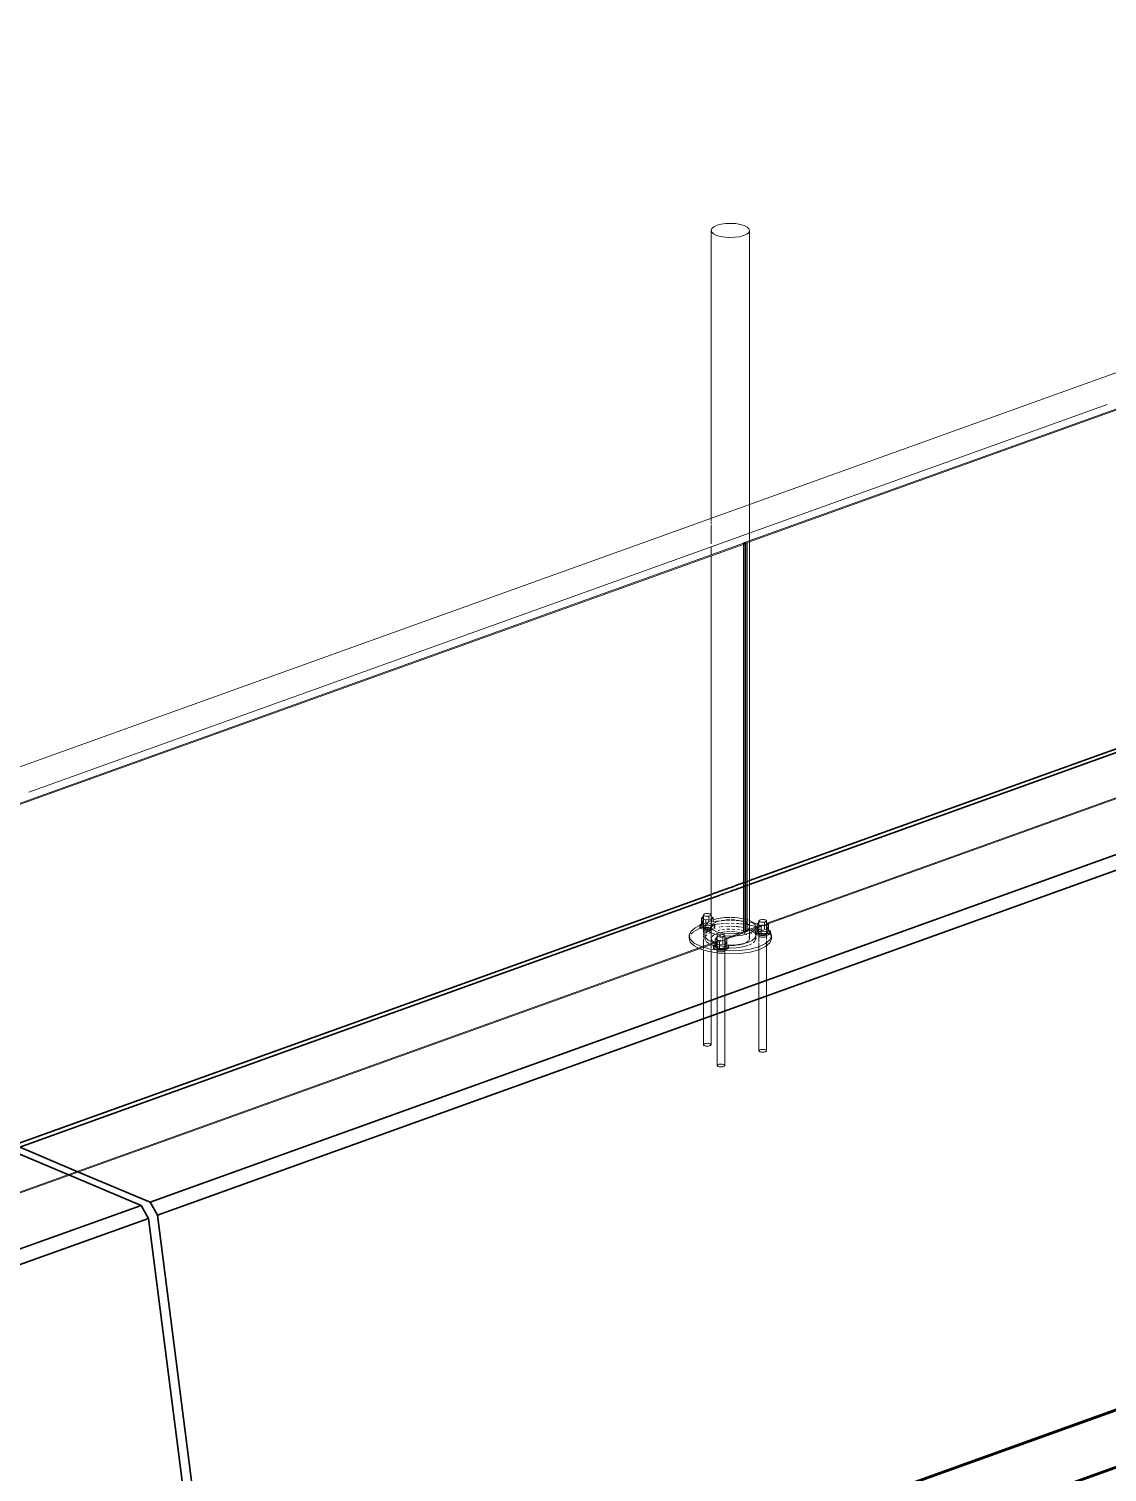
# Model space of a CAD drawing. Header units: metres. Extents: x -902 to -724, y 0 to 650.
# Drawn here: x -895.634 to -893.936, y 591.794 to 594.066 of the extents above; entities that cross this region are included whole.
import ezdxf

# ---------------------------------------------------------------- set-up
doc = ezdxf.new("R2010")
doc.units = ezdxf.units.M
for name, color, linetype, lineweight in [('BRIDGE-HDRAIL', 7, 'Continuous', 18), ('D-BDGE-FRAMING', 7, 'Continuous', 50), ('D-BDGE-GEN-MOD', 7, 'Continuous', 35)]:
    doc.layers.add(name, color=color, linetype=linetype, lineweight=lineweight)

# ---------------------------------------------------------------- blocks, each defined once
blk = doc.blocks.new('08_ADC_Barrier_Precast_T2D_MBP-02-B - MBP-02-B-7218689-3D VIEW')
at = {"layer": 'D-BDGE-GEN-MOD', "color": 254, "true_color": 0xd7d7d7}
blk.add_line((-895.5701, 592.2615), (-895.671, 592.304), dxfattribs=at)
at = {"layer": 'D-BDGE-GEN-MOD'}
for p, q in [((-895.4575, 592.2141), (-895.5701, 592.2615)), ((-898.7302, 591.0398), (-895.4575, 592.2141)), ((-895.4575, 592.2141), (-895.4456, 592.1937)), ((-895.4456, 592.1937), (-898.7172, 591.0198)), ((-895.4456, 592.1937), (-895.3313, 591.2965))]:
    blk.add_line(p, q, dxfattribs=at)
blk = doc.blocks.new('08_ADC_Barrier_Precast_T2D_MBP-02-B - MBP-02-B-7218747-3D VIEW')
at = {"layer": 'D-BDGE-GEN-MOD', "color": 254, "true_color": 0xd7d7d7}
for p, q in [((-892.4315, 593.4685), (-894.4993, 592.7253)), ((-894.5595, 592.7037), (-895.657, 592.3092)), ((-892.3411, 592.4617), (-895.3423, 591.3829)), ((-895.657, 592.3092), (-895.556, 592.2666))]:
    blk.add_line(p, q, dxfattribs=at)
at = {"layer": 'D-BDGE-GEN-MOD', "color": 7, "true_color": 0xf8f8f8}
for p, q in [((-894.4993, 592.7191), (-892.4419, 593.4586)), ((-894.509, 592.7218), (-894.5148, 592.7197)), ((-894.5006, 592.7248), (-894.5028, 592.724)), ((-894.556, 592.7049), (-894.5586, 592.704)), ((-894.5514, 592.7065), (-894.5558, 592.705)), ((-894.5454, 592.7087), (-894.5511, 592.7067)), ((-894.5383, 592.7112), (-894.545, 592.7089)), ((-894.5306, 592.714), (-894.5378, 592.7115)), ((-894.5228, 592.7168), (-894.53, 592.7142)), ((-894.5155, 592.7195), (-894.5222, 592.7171)), ((-895.6632, 592.3007), (-894.5595, 592.6975))]:
    blk.add_line(p, q, dxfattribs=at)
at = {"layer": 'D-BDGE-GEN-MOD'}
for p, q in [((-895.4434, 592.2192), (-892.1981, 593.3857)), ((-892.1852, 593.3657), (-895.4316, 592.1988)), ((-892.0606, 592.4722), (-895.3169, 591.3017)), ((-895.556, 592.2666), (-895.4434, 592.2192)), ((-895.4316, 592.1988), (-895.4434, 592.2192)), ((-895.3169, 591.3017), (-895.4316, 592.1988))]:
    blk.add_line(p, q, dxfattribs=at)
at = {"layer": 'D-BDGE-GEN-MOD', "color": 7, "true_color": 0xfdfdfd}
for p, q in [((-894.504, 592.7236), (-894.5084, 592.722)), ((-894.5586, 592.6978), (-894.5559, 592.6987)), ((-894.5558, 592.6988), (-894.5514, 592.7004)), ((-894.5511, 592.7005), (-894.5454, 592.7025)), ((-894.545, 592.7027), (-894.5383, 592.7051)), ((-894.5378, 592.7053), (-894.5306, 592.7078)), ((-894.53, 592.7081), (-894.5228, 592.7106)), ((-894.5222, 592.7109), (-894.5154, 592.7133)), ((-894.5148, 592.7135), (-894.509, 592.7156)), ((-894.5028, 592.7178), (-894.5006, 592.7186))]:
    blk.add_line(p, q, dxfattribs=at)
at = {"layer": 'D-BDGE-GEN-MOD', "color": 7, "true_color": 0xfefefe}
blk.add_line((-894.5084, 592.7158), (-894.5039, 592.7174), dxfattribs=at)
blk = doc.blocks.new('Upstand North - Upstand North-7372798-3D VIEW')
at = {"layer": 'D-BDGE-FRAMING'}
blk.add_line((-892.0611, 592.4682), (-895.4377, 591.2585), dxfattribs=at)
at = {"layer": 'D-BDGE-FRAMING', "color": 254, "true_color": 0xd7d7d7}
blk.add_line((-892.3443, 592.4567), (-895.3423, 591.3827), dxfattribs=at)
blk = doc.blocks.new('Railing - 2935-7669619-3D VIEW')
at = {"layer": 'BRIDGE-HDRAIL'}
for p, q in [((-894.5084, 593.2569), (-892.3877, 594.0178)), ((-894.5064, 593.2561), (-892.3856, 594.017)), ((-892.4138, 593.3951), (-894.4894, 592.6504)), ((-894.5084, 593.2548), (-894.5084, 593.2569)), ((-894.5064, 593.2561), (-894.5084, 593.2569)), ((-894.5064, 592.6443), (-894.5064, 593.2555)), ((-894.4902, 592.6501), (-894.5064, 592.6443))]:
    blk.add_line(p, q, dxfattribs=at)
at = {"layer": 'BRIDGE-HDRAIL', "color": 254, "true_color": 0xd7d7d7}
for p, q in [((-892.4184, 593.395), (-894.4713, 592.6585)), ((-894.5084, 592.6451), (-894.5084, 593.2548)), ((-894.4789, 592.6557), (-894.5028, 592.6471)), ((-894.5084, 592.6451), (-894.5064, 592.6443))]:
    blk.add_line(p, q, dxfattribs=at)
at = {"layer": 'BRIDGE-HDRAIL', "color": 7, "true_color": 0xf8f8f8}
blk.add_line((-894.5028, 592.6471), (-894.5084, 592.6451), dxfattribs=at)
blk = doc.blocks.new('Railing - TopMount-Intermediate-7511102-3D VIEW')
at = {"layer": 'BRIDGE-HDRAIL'}
for p, q in [((-894.5595, 593.7487), (-894.5595, 593.2929)), ((-894.4992, 592.634), (-894.4992, 593.7487)), ((-894.5595, 593.251), (-894.5595, 593.238)), ((-894.4809, 592.6474), (-894.4809, 592.6531)), ((-894.479, 592.6541), (-894.4719, 592.6548)), ((-894.4723, 592.6387), (-894.4723, 592.6619)), ((-894.4719, 592.6548), (-894.4699, 592.6574)), ((-894.4719, 592.6482), (-894.4719, 592.6548)), ((-894.4693, 592.6515), (-894.4693, 592.6576)), ((-894.5421, 592.6311), (-894.5376, 592.6315)), ((-894.538, 592.615), (-894.538, 592.6386)), ((-894.5376, 592.6249), (-894.5376, 592.6315)), ((-894.5351, 592.6282), (-894.5351, 592.6334)), ((-894.4886, 592.6475), (-894.4898, 592.6464)), ((-894.4893, 592.634), (-894.4893, 592.6526)), ((-894.4888, 592.643), (-894.487, 592.6421)), ((-894.487, 592.6402), (-894.4888, 592.6412)), ((-894.4873, 592.6499), (-894.4809, 592.6474)), ((-894.4873, 592.6499), (-894.4873, 592.6443)), ((-894.4809, 592.6474), (-894.4873, 592.6499)), ((-894.4809, 592.6419), (-894.4873, 592.6443)), ((-894.4843, 592.6522), (-894.4843, 592.6387)), ((-894.4809, 592.6474), (-894.4719, 592.6482)), ((-894.4719, 592.6482), (-894.4809, 592.6474)), ((-894.4809, 592.6419), (-894.4809, 592.6474)), ((-894.4719, 592.6427), (-894.4809, 592.6419)), ((-894.4719, 592.6482), (-894.4693, 592.6515)), ((-894.4693, 592.6515), (-894.4719, 592.6482)), ((-894.4719, 592.6427), (-894.4719, 592.6482)), ((-894.4693, 592.646), (-894.4719, 592.6427)), ((-894.4693, 592.646), (-894.4693, 592.6515)), ((-894.4663, 592.6433), (-894.4663, 592.6452)), ((-894.4643, 592.634), (-894.4643, 592.6387)), ((-894.556, 592.6219), (-894.556, 592.62)), ((-894.553, 592.6266), (-894.5466, 592.6241)), ((-894.553, 592.6266), (-894.553, 592.6211)), ((-894.5466, 592.6241), (-894.553, 592.6266)), ((-894.5466, 592.6186), (-894.553, 592.6211)), ((-894.55, 592.628), (-894.55, 592.6073)), ((-894.5466, 592.6241), (-894.5466, 592.6293)), ((-894.5466, 592.6241), (-894.5376, 592.6249)), ((-894.5376, 592.6249), (-894.5466, 592.6241)), ((-894.5466, 592.6186), (-894.5466, 592.6241)), ((-894.5376, 592.6194), (-894.5466, 592.6186)), ((-894.538, 592.6071), (-894.538, 592.6104)), ((-894.5376, 592.6249), (-894.5351, 592.6282)), ((-894.5351, 592.6282), (-894.5376, 592.6249)), ((-894.5376, 592.6194), (-894.5376, 592.6249)), ((-894.5351, 592.6227), (-894.5376, 592.6194)), ((-894.5351, 592.6227), (-894.5351, 592.6282)), ((-894.532, 592.62), (-894.532, 592.6219))]:
    blk.add_line(p, q, dxfattribs=at)
at = {"layer": 'BRIDGE-HDRAIL', "color": 254, "true_color": 0xd7d7d7}
for p, q in [((-894.5595, 593.2929), (-894.5595, 593.2907)), ((-894.5595, 593.2894), (-894.5595, 593.2865)), ((-894.5595, 593.2848), (-894.5595, 593.2553)), ((-894.5595, 593.2364), (-894.5595, 592.634)), ((-894.5776, 592.6546), (-894.5776, 592.6527)), ((-894.572, 592.6691), (-894.5746, 592.6659)), ((-894.5746, 592.6659), (-894.5682, 592.6634)), ((-894.5746, 592.6659), (-894.5746, 592.6593)), ((-894.5746, 592.6593), (-894.5682, 592.6568)), ((-894.5746, 592.6593), (-894.5746, 592.6538)), ((-894.5682, 592.6568), (-894.5746, 592.6593)), ((-894.5709, 592.6524), (-894.5746, 592.6538)), ((-894.5716, 592.6713), (-894.5716, 592.6482)), ((-894.5682, 592.6634), (-894.5595, 592.6642)), ((-894.5682, 592.6568), (-894.5682, 592.6634)), ((-894.5596, 592.6621), (-894.5596, 592.6713)), ((-894.4868, 592.6569), (-894.4927, 592.6586)), ((-894.4847, 592.6597), (-894.4873, 592.6564)), ((-894.4873, 592.6564), (-894.4809, 592.654)), ((-894.4873, 592.6564), (-894.4873, 592.6511)), ((-894.4843, 592.6619), (-894.4843, 592.6531)), ((-894.4809, 592.654), (-894.479, 592.6541)), ((-894.4809, 592.6531), (-894.4809, 592.654)), ((-894.4693, 592.658), (-894.4726, 592.6593)), ((-894.5943, 592.6387), (-894.5943, 592.634)), ((-894.5693, 592.6526), (-894.5693, 592.634)), ((-894.5504, 592.6364), (-894.553, 592.6331)), ((-894.553, 592.6331), (-894.5466, 592.6307)), ((-894.553, 592.6331), (-894.553, 592.627)), ((-894.55, 592.6386), (-894.55, 592.628)), ((-894.5466, 592.6307), (-894.5421, 592.6311)), ((-894.5351, 592.6348), (-894.5383, 592.636)), ((-894.5365, 592.6329), (-894.5351, 592.6348)), ((-894.5004, 592.6309), (-894.4992, 592.6338)), ((-894.4992, 592.6338), (-894.5004, 592.6309)), ((-894.4958, 592.6421), (-894.4983, 592.6434)), ((-894.4983, 592.6434), (-894.4958, 592.6421)), ((-894.4972, 592.6475), (-894.4942, 592.6458)), ((-894.4942, 592.6457), (-894.4916, 592.6436)), ((-894.4903, 592.6452), (-894.4903, 592.6433)), ((-894.4901, 592.6311), (-894.4893, 592.6337)), ((-894.4893, 592.6337), (-894.4901, 592.6311)), ((-894.4899, 592.6412), (-894.4893, 592.6387)), ((-894.4893, 592.6387), (-894.4893, 592.6384)), ((-894.4859, 592.6516), (-894.4873, 592.6499)), ((-894.4873, 592.6499), (-894.4859, 592.6516)), ((-894.4873, 592.6443), (-894.4847, 592.6476)), ((-894.4848, 592.6489), (-894.4866, 592.6484)), ((-894.484, 592.6421), (-894.4846, 592.6427)), ((-894.4843, 592.6379), (-894.4843, 592.6314)), ((-894.4752, 592.6412), (-894.4768, 592.641)), ((-894.4736, 592.6403), (-894.4749, 592.6407)), ((-894.4728, 592.6421), (-894.4738, 592.6416)), ((-894.4723, 592.6325), (-894.4723, 592.6387)), ((-894.4693, 592.6515), (-894.4719, 592.6525)), ((-894.4719, 592.6525), (-894.4693, 592.6515)), ((-894.4719, 592.647), (-894.4693, 592.646)), ((-894.4697, 592.6482), (-894.4715, 592.6488)), ((-894.4678, 592.6455), (-894.4678, 592.6454)), ((-894.4674, 592.6414), (-894.4662, 592.6398)), ((-894.4654, 592.6385), (-894.4646, 592.6364)), ((-894.5763, 592.622), (-894.5713, 592.6203)), ((-894.5716, 592.616), (-894.5716, 592.467)), ((-894.5596, 592.467), (-894.5596, 592.6129)), ((-894.5533, 592.6268), (-894.5582, 592.6284)), ((-894.5582, 592.6238), (-894.5549, 592.6227)), ((-894.5549, 592.6227), (-894.5582, 592.6238)), ((-894.5555, 592.6213), (-894.5543, 592.6223)), ((-894.553, 592.6211), (-894.5504, 592.6244)), ((-894.5516, 592.6253), (-894.5523, 592.6251)), ((-894.5497, 592.6189), (-894.5503, 592.6194)), ((-894.55, 592.6073), (-894.55, 592.5404)), ((-894.5385, 592.6188), (-894.5395, 592.6183)), ((-894.538, 592.6104), (-894.538, 592.615)), ((-894.5375, 592.6153), (-894.5377, 592.6159)), ((-894.5351, 592.6282), (-894.5376, 592.6292)), ((-894.5376, 592.6292), (-894.5351, 592.6282)), ((-894.5376, 592.6237), (-894.5351, 592.6227)), ((-894.5354, 592.625), (-894.5372, 592.6255)), ((-894.5096, 592.6211), (-894.5017, 592.6233)), ((-894.5017, 592.6233), (-894.5096, 592.6211)), ((-894.5001, 592.6239), (-894.496, 592.6258)), ((-894.496, 592.6258), (-894.5001, 592.6239)), ((-894.4935, 592.6274), (-894.4909, 592.6299)), ((-894.4909, 592.6299), (-894.4935, 592.6274)), ((-894.4843, 592.6167), (-894.4843, 592.5394)), ((-894.4723, 592.4575), (-894.4723, 592.6228)), ((-894.538, 592.4342), (-894.538, 592.6071)), ((-894.55, 592.5394), (-894.55, 592.4342)), ((-894.4843, 592.5393), (-894.4843, 592.4575))]:
    blk.add_line(p, q, dxfattribs=at)
at = {"layer": 'BRIDGE-HDRAIL', "color": 7, "true_color": 0xf8f8f8}
for p, q in [((-894.5746, 592.6559), (-894.5778, 592.6547)), ((-894.5776, 592.6531), (-894.5771, 592.654)), ((-894.5771, 592.654), (-894.5759, 592.655)), ((-894.572, 592.6626), (-894.5746, 592.6593)), ((-894.5746, 592.6593), (-894.572, 592.6626)), ((-894.5746, 592.6538), (-894.572, 592.6571)), ((-894.5721, 592.6583), (-894.5739, 592.6578)), ((-894.572, 592.6626), (-894.572, 592.6691)), ((-894.5636, 592.6699), (-894.5687, 592.6694)), ((-894.5682, 592.6532), (-894.5682, 592.6556)), ((-894.5676, 592.6569), (-894.5648, 592.6571)), ((-894.5648, 592.6571), (-894.5676, 592.6569)), ((-894.5631, 592.6573), (-894.5595, 592.6576)), ((-894.5595, 592.6576), (-894.5631, 592.6573)), ((-894.5596, 592.6713), (-894.5596, 592.6713)), ((-894.5596, 592.6559), (-894.5596, 592.6578)), ((-894.5596, 592.6531), (-894.5596, 592.6554)), ((-894.5596, 592.65), (-894.5596, 592.6528)), ((-894.5594, 592.6531), (-894.5588, 592.6549)), ((-894.5592, 592.6623), (-894.5592, 592.6642)), ((-894.5566, 592.6675), (-894.5586, 592.6682)), ((-894.5586, 592.665), (-894.5566, 592.6675)), ((-894.5583, 592.6557), (-894.556, 592.6578)), ((-894.5566, 592.6632), (-894.5566, 592.6675)), ((-894.5514, 592.665), (-894.5559, 592.6637)), ((-894.5551, 592.6584), (-894.5514, 592.6602)), ((-894.5486, 592.6656), (-894.5513, 592.665)), ((-894.5502, 592.6607), (-894.5453, 592.6621)), ((-894.5453, 592.6662), (-894.5486, 592.6656)), ((-894.5388, 592.667), (-894.5451, 592.6662)), ((-894.5438, 592.6624), (-894.5381, 592.6633)), ((-894.5303, 592.6674), (-894.5378, 592.6671)), ((-894.5365, 592.6635), (-894.5303, 592.6638)), ((-894.5287, 592.6638), (-894.5224, 592.6635)), ((-894.5224, 592.6672), (-894.5284, 592.6674)), ((-894.5181, 592.6668), (-894.5221, 592.6672)), ((-894.5209, 592.6633), (-894.515, 592.6624)), ((-894.515, 592.6664), (-894.5181, 592.6668)), ((-894.5087, 592.6653), (-894.5147, 592.6664)), ((-894.5137, 592.6622), (-894.5086, 592.6607)), ((-894.5027, 592.6579), (-894.5003, 592.6557)), ((-894.5005, 592.6629), (-894.5026, 592.6636)), ((-894.5, 592.6553), (-894.4992, 592.6531)), ((-894.4961, 592.6594), (-894.499, 592.66)), ((-894.4927, 592.6586), (-894.495, 592.6591)), ((-894.4892, 592.653), (-894.487, 592.6523)), ((-894.484, 592.6559), (-894.4868, 592.6569)), ((-894.4847, 592.6532), (-894.4848, 592.6531)), ((-894.4848, 592.6531), (-894.4847, 592.6532)), ((-894.4847, 592.6532), (-894.4847, 592.6597)), ((-894.4763, 592.6605), (-894.4814, 592.66)), ((-894.4723, 592.6618), (-894.4723, 592.6619)), ((-894.594, 592.6365), (-894.5929, 592.639)), ((-894.5917, 592.6408), (-894.5881, 592.6443)), ((-894.5872, 592.645), (-894.5849, 592.6465)), ((-894.5849, 592.6465), (-894.5756, 592.6509)), ((-894.5741, 592.6515), (-894.5716, 592.6523)), ((-894.5719, 592.6488), (-894.5721, 592.6481)), ((-894.5721, 592.6481), (-894.5719, 592.6475)), ((-894.5721, 592.6481), (-894.5721, 592.6481)), ((-894.5713, 592.6516), (-894.5719, 592.6522)), ((-894.5719, 592.6475), (-894.5713, 592.6469)), ((-894.5716, 592.6482), (-894.5716, 592.6433)), ((-894.5713, 592.6469), (-894.5703, 592.6464)), ((-894.569, 592.6507), (-894.5703, 592.6511)), ((-894.5703, 592.6464), (-894.569, 592.646)), ((-894.5693, 592.6344), (-894.5693, 592.634)), ((-894.5693, 592.634), (-894.5693, 592.6344)), ((-894.5693, 592.634), (-894.5683, 592.6308)), ((-894.5683, 592.6308), (-894.5693, 592.634)), ((-894.5685, 592.6503), (-894.5659, 592.6501)), ((-894.5631, 592.6518), (-894.5682, 592.6513)), ((-894.5677, 592.6428), (-894.5647, 592.6456)), ((-894.5662, 592.6398), (-894.5677, 592.6382)), ((-894.5677, 592.6382), (-894.5662, 592.6398)), ((-894.5634, 592.6484), (-894.5659, 592.6483)), ((-894.5657, 592.6501), (-894.5628, 592.6503)), ((-894.5635, 592.6464), (-894.5604, 592.648)), ((-894.5603, 592.6434), (-894.5634, 592.6418)), ((-894.5634, 592.6418), (-894.5603, 592.6434)), ((-894.5628, 592.6503), (-894.5598, 592.6507)), ((-894.5598, 592.6488), (-894.5628, 592.6484)), ((-894.5595, 592.6521), (-894.5617, 592.6519)), ((-894.5596, 592.6478), (-894.5596, 592.6499)), ((-894.5596, 592.6431), (-894.5596, 592.6453)), ((-894.5595, 592.6343), (-894.5595, 592.634)), ((-894.5595, 592.634), (-894.5595, 592.6343)), ((-894.5595, 592.634), (-894.5586, 592.6314)), ((-894.5586, 592.6314), (-894.5595, 592.634)), ((-894.5583, 592.631), (-894.5558, 592.6287)), ((-894.5558, 592.6287), (-894.5583, 592.631)), ((-894.5504, 592.6299), (-894.5504, 592.6364)), ((-894.5475, 592.6394), (-894.5443, 592.6389)), ((-894.542, 592.6372), (-894.5471, 592.6367)), ((-894.538, 592.6447), (-894.5438, 592.6438)), ((-894.5438, 592.6438), (-894.538, 592.6447)), ((-894.538, 592.6385), (-894.538, 592.6386)), ((-894.5301, 592.6452), (-894.5365, 592.6449)), ((-894.5365, 592.6449), (-894.5301, 592.6452)), ((-894.5223, 592.6449), (-894.5287, 592.6452)), ((-894.5287, 592.6452), (-894.5223, 592.6449)), ((-894.5149, 592.6438), (-894.5209, 592.6448)), ((-894.5209, 592.6448), (-894.5149, 592.6438)), ((-894.5035, 592.6398), (-894.5075, 592.6418)), ((-894.5075, 592.6418), (-894.5035, 592.6398)), ((-894.5036, 592.6468), (-894.5062, 592.6455)), ((-894.4992, 592.6526), (-894.4992, 592.6524)), ((-894.4992, 592.6338), (-894.4992, 592.634)), ((-894.4992, 592.634), (-894.4992, 592.6338)), ((-894.4893, 592.6337), (-894.4893, 592.634)), ((-894.4893, 592.634), (-894.4893, 592.6337)), ((-894.4848, 592.6434), (-894.4846, 592.644)), ((-894.4848, 592.6433), (-894.4848, 592.6434)), ((-894.4847, 592.6489), (-894.4847, 592.6521)), ((-894.4839, 592.6399), (-894.4846, 592.6393)), ((-894.4846, 592.6381), (-894.484, 592.6375)), ((-894.4843, 592.6309), (-894.4843, 592.6286)), ((-894.4799, 592.641), (-894.4814, 592.6408)), ((-894.4785, 592.6409), (-894.4801, 592.641)), ((-894.4782, 592.6411), (-894.4799, 592.641)), ((-894.4768, 592.641), (-894.4785, 592.6409)), ((-894.4765, 592.641), (-894.4782, 592.6411)), ((-894.4749, 592.6407), (-894.4765, 592.641)), ((-894.4738, 592.6416), (-894.4752, 592.6412)), ((-894.4721, 592.6426), (-894.4728, 592.6421)), ((-894.472, 592.6392), (-894.4726, 592.6398)), ((-894.4723, 592.6237), (-894.4723, 592.6307)), ((-894.4718, 592.6433), (-894.4718, 592.6432)), ((-894.5716, 592.6203), (-894.5716, 592.6177)), ((-894.5673, 592.6294), (-894.5644, 592.6269)), ((-894.5644, 592.6269), (-894.5673, 592.6294)), ((-894.5638, 592.6265), (-894.56, 592.6245)), ((-894.56, 592.6245), (-894.5638, 592.6265)), ((-894.5596, 592.6189), (-894.5596, 592.6245)), ((-894.5596, 592.6139), (-894.5596, 592.6175)), ((-894.5558, 592.6287), (-894.5532, 592.6272)), ((-894.5532, 592.6272), (-894.5558, 592.6287)), ((-894.5523, 592.6232), (-894.5516, 592.6235)), ((-894.5501, 592.626), (-894.5516, 592.6264)), ((-894.5504, 592.6299), (-894.5515, 592.6285)), ((-894.5515, 592.6285), (-894.5504, 592.6299)), ((-894.5505, 592.6201), (-894.5503, 592.6207)), ((-894.5505, 592.62), (-894.5505, 592.6201)), ((-894.5505, 592.6154), (-894.5503, 592.6148)), ((-894.5504, 592.6256), (-894.5504, 592.6279)), ((-894.5496, 592.6166), (-894.5503, 592.6161)), ((-894.5485, 592.6171), (-894.5496, 592.6166)), ((-894.5472, 592.6175), (-894.5485, 592.6171)), ((-894.5456, 592.6177), (-894.5472, 592.6175)), ((-894.5439, 592.6178), (-894.5456, 592.6177)), ((-894.5422, 592.6177), (-894.5439, 592.6178)), ((-894.5395, 592.6183), (-894.5409, 592.6179)), ((-894.5393, 592.617), (-894.5407, 592.6174)), ((-894.5378, 592.6193), (-894.5385, 592.6188)), ((-894.5377, 592.6159), (-894.5383, 592.6165)), ((-894.5378, 592.6147), (-894.5375, 592.6153)), ((-894.5372, 592.6195), (-894.5353, 592.6194)), ((-894.5353, 592.6194), (-894.5372, 592.6195)), ((-894.53, 592.6229), (-894.5222, 592.6232)), ((-894.5222, 592.6232), (-894.53, 592.6229)), ((-894.5222, 592.6232), (-894.5198, 592.6235)), ((-894.5198, 592.6235), (-894.5222, 592.6232)), ((-894.5177, 592.6237), (-894.5148, 592.6243)), ((-894.5148, 592.6243), (-894.5177, 592.6237)), ((-894.5148, 592.6243), (-894.51, 592.6255)), ((-894.51, 592.6255), (-894.5148, 592.6243)), ((-894.5101, 592.6211), (-894.5096, 592.6211)), ((-894.5096, 592.6211), (-894.5101, 592.6211)), ((-894.5096, 592.6256), (-894.5085, 592.626)), ((-894.5085, 592.626), (-894.5096, 592.6256)), ((-894.4843, 592.6269), (-894.4843, 592.6167)), ((-894.5716, 592.467), (-894.5714, 592.4676)), ((-894.5714, 592.4676), (-894.5707, 592.4681)), ((-894.5707, 592.4681), (-894.5698, 592.4686)), ((-894.5698, 592.4686), (-894.5685, 592.4689)), ((-894.5685, 592.4689), (-894.567, 592.4691)), ((-894.567, 592.4691), (-894.5655, 592.4692)), ((-894.5655, 592.4692), (-894.5639, 592.4691)), ((-894.5639, 592.4691), (-894.5625, 592.4689)), ((-894.5625, 592.4689), (-894.5613, 592.4685)), ((-894.5613, 592.4685), (-894.5604, 592.468)), ((-894.5604, 592.468), (-894.5598, 592.4675)), ((-894.5598, 592.4675), (-894.5596, 592.467)), ((-894.4843, 592.4576), (-894.4841, 592.4581)), ((-894.4841, 592.4581), (-894.4835, 592.4587)), ((-894.4835, 592.4587), (-894.4825, 592.4591)), ((-894.4825, 592.4591), (-894.4812, 592.4595)), ((-894.4812, 592.4595), (-894.4797, 592.4597)), ((-894.4797, 592.4597), (-894.4782, 592.4597)), ((-894.4782, 592.4597), (-894.4766, 592.4597)), ((-894.4766, 592.4597), (-894.4752, 592.4594)), ((-894.4752, 592.4594), (-894.474, 592.4591)), ((-894.474, 592.4591), (-894.4731, 592.4586)), ((-894.4731, 592.4586), (-894.4725, 592.4581)), ((-894.4725, 592.4581), (-894.4723, 592.4575)), ((-894.55, 592.4343), (-894.5498, 592.4349)), ((-894.5498, 592.4349), (-894.5492, 592.4354)), ((-894.5492, 592.4354), (-894.5482, 592.4358)), ((-894.5482, 592.4358), (-894.5469, 592.4362)), ((-894.5469, 592.4362), (-894.5455, 592.4364)), ((-894.5455, 592.4364), (-894.5439, 592.4365)), ((-894.5439, 592.4365), (-894.5423, 592.4364)), ((-894.5423, 592.4364), (-894.5409, 592.4361)), ((-894.5409, 592.4361), (-894.5397, 592.4358)), ((-894.5397, 592.4358), (-894.5388, 592.4353)), ((-894.5388, 592.4353), (-894.5382, 592.4348)), ((-894.5382, 592.4348), (-894.538, 592.4342))]:
    blk.add_line(p, q, dxfattribs=at)
at = {"layer": 'BRIDGE-HDRAIL', "color": 7, "true_color": 0xfdfdfd}
for p, q in [((-894.5723, 592.6567), (-894.5743, 592.6561)), ((-894.5721, 592.6528), (-894.5719, 592.6534)), ((-894.5721, 592.6527), (-894.5721, 592.6528)), ((-894.572, 592.6583), (-894.572, 592.6626)), ((-894.563, 592.6652), (-894.563, 592.6693)), ((-894.5595, 592.6529), (-894.5594, 592.6531)), ((-894.5592, 592.6604), (-894.5592, 592.6623)), ((-894.5592, 592.6559), (-894.5592, 592.6577)), ((-894.5592, 592.6534), (-894.5592, 592.6555)), ((-894.5566, 592.6554), (-894.5583, 592.6533)), ((-894.5566, 592.6609), (-894.5566, 592.6632)), ((-894.5515, 592.6613), (-894.5556, 592.6607)), ((-894.5554, 592.6523), (-894.5541, 592.6533)), ((-894.554, 592.6556), (-894.5551, 592.6567)), ((-894.5551, 592.6549), (-894.554, 592.6538)), ((-894.5541, 592.6533), (-894.5536, 592.6545)), ((-894.5536, 592.6546), (-894.554, 592.6556)), ((-894.554, 592.6538), (-894.5536, 592.6527)), ((-894.5536, 592.6527), (-894.5536, 592.6546)), ((-894.5536, 592.6545), (-894.5536, 592.6546)), ((-894.5536, 592.6527), (-894.5536, 592.6526)), ((-894.5454, 592.662), (-894.5513, 592.6613)), ((-894.5439, 592.6525), (-894.5405, 592.6529)), ((-894.5381, 592.6625), (-894.5438, 592.6621)), ((-894.5388, 592.6531), (-894.5384, 592.6531)), ((-894.5303, 592.6628), (-894.5365, 592.6626)), ((-894.5365, 592.6533), (-894.5302, 592.6535)), ((-894.5284, 592.6535), (-894.5223, 592.6533)), ((-894.5224, 592.6626), (-894.5279, 592.6628)), ((-894.515, 592.6622), (-894.5208, 592.6625)), ((-894.5208, 592.6532), (-894.5181, 592.6529)), ((-894.5175, 592.6528), (-894.5149, 592.6525)), ((-894.5086, 592.6615), (-894.5111, 592.6618)), ((-894.5035, 592.6639), (-894.5084, 592.6653)), ((-894.5062, 592.6598), (-894.5036, 592.6584)), ((-894.4992, 592.6531), (-894.4992, 592.6526)), ((-894.499, 592.6553), (-894.4956, 592.6546)), ((-894.4956, 592.6546), (-894.4902, 592.6533)), ((-894.4757, 592.6558), (-894.4757, 592.6599)), ((-894.4757, 592.6492), (-894.4757, 592.6531)), ((-894.5712, 592.6493), (-894.5719, 592.6488)), ((-894.5716, 592.642), (-894.5716, 592.6397)), ((-894.5716, 592.639), (-894.5716, 592.6357)), ((-894.5716, 592.6336), (-894.5716, 592.6219)), ((-894.5701, 592.6498), (-894.5712, 592.6493)), ((-894.5687, 592.6502), (-894.5701, 592.6498)), ((-894.5658, 592.6503), (-894.5674, 592.6504)), ((-894.5674, 592.6458), (-894.5658, 592.6457)), ((-894.5625, 592.6506), (-894.5641, 592.6504)), ((-894.5601, 592.6515), (-894.5611, 592.651)), ((-894.5601, 592.6468), (-894.5594, 592.6474)), ((-894.5596, 592.6291), (-894.5596, 592.6418)), ((-894.5588, 592.6363), (-894.5595, 592.6343)), ((-894.5595, 592.6343), (-894.5588, 592.6363)), ((-894.5559, 592.6393), (-894.5582, 592.6372)), ((-894.5582, 592.6372), (-894.5559, 592.6393)), ((-894.5541, 592.6515), (-894.5554, 592.6504)), ((-894.5552, 592.65), (-894.5527, 592.6507)), ((-894.5532, 592.6409), (-894.5551, 592.6398)), ((-894.5551, 592.6398), (-894.5532, 592.6409)), ((-894.5536, 592.6526), (-894.5541, 592.6515)), ((-894.5502, 592.6421), (-894.5516, 592.6415)), ((-894.5516, 592.6415), (-894.5502, 592.6421)), ((-894.5472, 592.643), (-894.5502, 592.6421)), ((-894.5502, 592.6421), (-894.5472, 592.643)), ((-894.5452, 592.6476), (-894.5486, 592.647)), ((-894.5486, 592.647), (-894.5452, 592.6476)), ((-894.5472, 592.6519), (-894.5452, 592.6523)), ((-894.5388, 592.6484), (-894.5424, 592.648)), ((-894.5424, 592.648), (-894.5388, 592.6484)), ((-894.5414, 592.6325), (-894.5414, 592.6366)), ((-894.5414, 592.626), (-894.5414, 592.6307)), ((-894.5302, 592.6489), (-894.535, 592.6487)), ((-894.535, 592.6487), (-894.5302, 592.6489)), ((-894.5223, 592.6486), (-894.5271, 592.6488)), ((-894.5271, 592.6488), (-894.5223, 592.6486)), ((-894.5149, 592.6479), (-894.5181, 592.6483)), ((-894.5181, 592.6483), (-894.5149, 592.6479)), ((-894.5135, 592.6523), (-894.5106, 592.6518)), ((-894.5098, 592.6425), (-894.5128, 592.6434)), ((-894.5128, 592.6434), (-894.5098, 592.6425)), ((-894.5086, 592.6467), (-894.5122, 592.6474)), ((-894.5122, 592.6474), (-894.5086, 592.6467)), ((-894.5096, 592.6516), (-894.5086, 592.6513)), ((-894.4992, 592.6341), (-894.5, 592.6367)), ((-894.5, 592.6367), (-894.4992, 592.6341)), ((-894.4846, 592.6427), (-894.4848, 592.6433)), ((-894.4846, 592.644), (-894.4839, 592.6446)), ((-894.483, 592.6416), (-894.484, 592.6421)), ((-894.4839, 592.6446), (-894.4828, 592.645)), ((-894.4828, 592.645), (-894.4814, 592.6454)), ((-894.4814, 592.6454), (-894.4799, 592.6456)), ((-894.4749, 592.6454), (-894.4736, 592.645)), ((-894.4736, 592.645), (-894.4726, 592.6445)), ((-894.4726, 592.6398), (-894.4736, 592.6403)), ((-894.4726, 592.6445), (-894.472, 592.6439)), ((-894.4718, 592.6432), (-894.4721, 592.6426)), ((-894.5498, 592.6258), (-894.5516, 592.6253)), ((-894.5516, 592.6235), (-894.5498, 592.6239)), ((-894.5516, 592.6217), (-894.5501, 592.6214)), ((-894.5501, 592.6214), (-894.5516, 592.6217)), ((-894.5503, 592.6194), (-894.5505, 592.62)), ((-894.5504, 592.6279), (-894.5504, 592.6299)), ((-894.5503, 592.6207), (-894.5496, 592.6213)), ((-894.5487, 592.6184), (-894.5497, 592.6189)), ((-894.5496, 592.6213), (-894.5485, 592.6218)), ((-894.5485, 592.6218), (-894.5472, 592.6221)), ((-894.5472, 592.6221), (-894.5456, 592.6224)), ((-894.5407, 592.6174), (-894.5422, 592.6177)), ((-894.5407, 592.6221), (-894.5393, 592.6217)), ((-894.5393, 592.6217), (-894.5383, 592.6212)), ((-894.5383, 592.6165), (-894.5393, 592.617)), ((-894.5383, 592.6212), (-894.5377, 592.6206)), ((-894.5375, 592.62), (-894.5378, 592.6193)), ((-894.5375, 592.62), (-894.5375, 592.62)), ((-894.5596, 592.467), (-894.5596, 592.4669)), ((-894.4723, 592.4575), (-894.4723, 592.4575)), ((-894.538, 592.4342), (-894.538, 592.4342))]:
    blk.add_line(p, q, dxfattribs=at)
at = {"layer": 'BRIDGE-HDRAIL', "color": 7, "true_color": 0xfefefe}
for p, q in [((-894.5719, 592.6522), (-894.5721, 592.6527)), ((-894.5719, 592.6534), (-894.5712, 592.654)), ((-894.5712, 592.654), (-894.5701, 592.6545)), ((-894.5701, 592.6545), (-894.5687, 592.6548)), ((-894.5687, 592.6548), (-894.5672, 592.6551)), ((-894.563, 592.6602), (-894.563, 592.6634)), ((-894.5599, 592.6539), (-894.5593, 592.6533)), ((-894.5591, 592.6527), (-894.5594, 592.6521)), ((-894.5593, 592.6533), (-894.5591, 592.6527)), ((-894.5585, 592.6531), (-894.5592, 592.6521)), ((-894.5592, 592.6521), (-894.5592, 592.6531)), ((-894.5591, 592.6527), (-894.5591, 592.6527)), ((-894.5566, 592.6609), (-894.5586, 592.6617)), ((-894.5586, 592.6617), (-894.5566, 592.6609)), ((-894.5553, 592.6561), (-894.5514, 592.6567)), ((-894.5503, 592.6568), (-894.5454, 592.6574)), ((-894.5438, 592.6575), (-894.5387, 592.6579)), ((-894.5365, 592.658), (-894.5311, 592.6581)), ((-894.5279, 592.6581), (-894.5232, 592.658)), ((-894.5197, 592.6578), (-894.5155, 592.6576)), ((-894.5136, 592.6574), (-894.5111, 592.6572)), ((-894.5111, 592.6572), (-894.5088, 592.6569)), ((-894.5058, 592.6565), (-894.5035, 592.6561)), ((-894.5035, 592.6608), (-894.5057, 592.6611)), ((-894.4847, 592.6531), (-894.4847, 592.6532)), ((-894.4757, 592.6531), (-894.4757, 592.654)), ((-894.5703, 592.6511), (-894.5713, 592.6516)), ((-894.5674, 592.6504), (-894.569, 592.6507)), ((-894.569, 592.646), (-894.5674, 592.6458)), ((-894.5672, 592.6504), (-894.5687, 592.6502)), ((-894.5655, 592.6505), (-894.5672, 592.6504)), ((-894.5641, 592.6504), (-894.5658, 592.6503)), ((-894.5658, 592.6457), (-894.5641, 592.6458)), ((-894.5641, 592.6458), (-894.5625, 592.646)), ((-894.5611, 592.651), (-894.5625, 592.6506)), ((-894.5625, 592.646), (-894.5611, 592.6464)), ((-894.5611, 592.6464), (-894.5601, 592.6468)), ((-894.5599, 592.6492), (-894.5609, 592.6498)), ((-894.5594, 592.6521), (-894.5601, 592.6515)), ((-894.5593, 592.6487), (-894.5599, 592.6492)), ((-894.5594, 592.6474), (-894.5591, 592.648)), ((-894.5591, 592.6481), (-894.5593, 592.6487)), ((-894.5591, 592.648), (-894.5591, 592.6481)), ((-894.5035, 592.6454), (-894.5055, 592.6459)), ((-894.5055, 592.6459), (-894.5035, 592.6454)), ((-894.4799, 592.6456), (-894.4782, 592.6457)), ((-894.4782, 592.6457), (-894.4765, 592.6456)), ((-894.4765, 592.6456), (-894.4749, 592.6454)), ((-894.472, 592.6439), (-894.4718, 592.6433)), ((-894.5596, 592.6246), (-894.5596, 592.628)), ((-894.5516, 592.6265), (-894.5511, 592.6263)), ((-894.5511, 592.6263), (-894.5516, 592.6265)), ((-894.5456, 592.6224), (-894.5439, 592.6224)), ((-894.5439, 592.6224), (-894.5422, 592.6223)), ((-894.5422, 592.6223), (-894.5407, 592.6221)), ((-894.5377, 592.6206), (-894.5375, 592.62))]:
    blk.add_line(p, q, dxfattribs=at)
at = {"layer": 'BRIDGE-HDRAIL'}
for points in [[(-894.5511, 593.741, 0), (-894.5558, 593.7433, 0), (-894.5586, 593.7461, 0), (-894.5595, 593.749, 0), (-894.5583, 593.7518, 0), (-894.5551, 593.7545, 0), (-894.5502, 593.7568, 0), (-894.5438, 593.7585, 0), (-894.5365, 593.7596, 0), (-894.5287, 593.7599, 0), (-894.5209, 593.7594, 0), (-894.5137, 593.7583, 0), (-894.5075, 593.7564, 0)], [(-894.5075, 593.7564, 0), (-894.5029, 593.7541, 0), (-894.5, 593.7514, 0), (-894.4992, 593.7485, 0), (-894.5004, 593.7456, 0), (-894.5036, 593.7429, 0), (-894.5085, 593.7406, 0), (-894.5148, 593.7389, 0), (-894.5222, 593.7379, 0), (-894.53, 593.7376, 0), (-894.5378, 593.738, 0), (-894.545, 593.7392, 0), (-894.5511, 593.741, 0)], [(-894.4646, 592.6364, 0), (-894.4643, 592.6335, 0), (-894.4669, 592.6273, 0), (-894.4738, 592.6215, 0), (-894.4844, 592.6166, 0), (-894.4981, 592.6129, 0), (-894.5139, 592.6107, 0), (-894.5308, 592.61, 0), (-894.5475, 592.6109, 0), (-894.5631, 592.6135, 0), (-894.5763, 592.6174, 0)], [(-894.5713, 592.6203, 0), (-894.5631, 592.6181, 0), (-894.5475, 592.6156, 0), (-894.5308, 592.6146, 0), (-894.5139, 592.6153, 0), (-894.4981, 592.6176, 0), (-894.4844, 592.6213, 0), (-894.4738, 592.6262, 0), (-894.4669, 592.6319, 0), (-894.4643, 592.6382, 0), (-894.4662, 592.6444, 0), (-894.4674, 592.646, 0)], [(-894.4893, 592.6384, 0), (-894.4909, 592.6345, 0), (-894.4951, 592.631, 0), (-894.5017, 592.628, 0), (-894.5101, 592.6257, 0), (-894.5198, 592.6243, 0), (-894.5302, 592.6239, 0), (-894.5328, 592.6239, 0)], [(-894.5221, 592.638, 0), (-894.5198, 592.6382, 0), (-894.5101, 592.6396, 0), (-894.5017, 592.6419, 0), (-894.4951, 592.6449, 0), (-894.4909, 592.6485, 0)], [(-894.487, 592.6421, 0), (-894.4846, 592.6414, 0), (-894.4817, 592.6409, 0), (-894.4786, 592.6407, 0), (-894.4755, 592.6408, 0), (-894.4726, 592.6413, 0), (-894.47, 592.6419, 0), (-894.4681, 592.6429, 0), (-894.4668, 592.6439, 0), (-894.4663, 592.6451, 0), (-894.4667, 592.6462, 0), (-894.4678, 592.6473, 0), (-894.4678, 592.6473, 0)], [(-894.4678, 592.6454, 0), (-894.4667, 592.6444, 0), (-894.4663, 592.6432, 0), (-894.4668, 592.6421, 0), (-894.4681, 592.641, 0), (-894.47, 592.6401, 0), (-894.4726, 592.6394, 0), (-894.4755, 592.639, 0), (-894.4786, 592.6389, 0), (-894.4817, 592.639, 0), (-894.4846, 592.6395, 0), (-894.487, 592.6402, 0)], [(-894.5543, 592.6242, 0), (-894.5555, 592.6231, 0), (-894.556, 592.622, 0), (-894.5557, 592.6208, 0), (-894.5546, 592.6197, 0), (-894.5527, 592.6188, 0)], [(-894.5527, 592.6169, 0), (-894.5546, 592.6179, 0), (-894.5557, 592.619, 0), (-894.556, 592.6201, 0), (-894.5555, 592.6213, 0)], [(-894.5527, 592.6188, 0), (-894.5503, 592.6181, 0), (-894.5474, 592.6176, 0), (-894.5443, 592.6174, 0), (-894.5412, 592.6176, 0), (-894.5383, 592.618, 0), (-894.5357, 592.6187, 0), (-894.5338, 592.6196, 0), (-894.5325, 592.6206, 0), (-894.532, 592.6218, 0), (-894.5324, 592.6229, 0), (-894.5335, 592.624, 0)], [(-894.5335, 592.6222, 0), (-894.5324, 592.6211, 0), (-894.532, 592.6199, 0), (-894.5325, 592.6188, 0), (-894.5338, 592.6177, 0), (-894.5357, 592.6168, 0), (-894.5383, 592.6161, 0), (-894.5412, 592.6157, 0), (-894.5443, 592.6156, 0), (-894.5474, 592.6158, 0), (-894.5503, 592.6162, 0), (-894.5527, 592.6169, 0)]]:
    blk.add_polyline3d(points, dxfattribs=at)
at = {"layer": 'BRIDGE-HDRAIL', "color": 254, "true_color": 0xd7d7d7}
for points in [[(-894.5778, 592.6547, 0), (-894.5849, 592.6512, 0), (-894.5917, 592.6454, 0), (-894.5943, 592.6392, 0), (-894.5925, 592.633, 0), (-894.5863, 592.6271, 0), (-894.5763, 592.622, 0)], [(-894.5759, 592.6569, 0), (-894.5771, 592.6558, 0), (-894.5776, 592.6547, 0), (-894.5773, 592.6535, 0), (-894.5761, 592.6525, 0), (-894.5743, 592.6515, 0)], [(-894.5743, 592.6497, 0), (-894.5761, 592.6506, 0), (-894.5773, 592.6517, 0), (-894.5776, 592.6528, 0), (-894.5776, 592.6531, 0)], [(-894.5613, 592.6728, 0), (-894.5625, 592.6732, 0), (-894.5639, 592.6734, 0), (-894.5655, 592.6735, 0), (-894.567, 592.6735, 0), (-894.5685, 592.6733, 0), (-894.5698, 592.6729, 0), (-894.5707, 592.6725, 0), (-894.5714, 592.6719, 0), (-894.5716, 592.6714, 0), (-894.5714, 592.6708, 0), (-894.5709, 592.6702, 0), (-894.57, 592.6698, 0)], [(-894.57, 592.6698, 0), (-894.5687, 592.6694, 0), (-894.5673, 592.6692, 0), (-894.5657, 592.6691, 0), (-894.5642, 592.6692, 0), (-894.5627, 592.6694, 0), (-894.5615, 592.6697, 0), (-894.5605, 592.6702, 0), (-894.5599, 592.6707, 0), (-894.5596, 592.6713, 0)], [(-894.5597, 592.6623, 0), (-894.5635, 592.6603, 0), (-894.5677, 592.6568, 0), (-894.5693, 592.6529, 0), (-894.5682, 592.6491, 0), (-894.5644, 592.6455, 0), (-894.5582, 592.6424, 0)], [(-894.5596, 592.6713, 0), (-894.5598, 592.6718, 0), (-894.5604, 592.6724, 0), (-894.5613, 592.6728, 0)], [(-894.5511, 592.6449, 0), (-894.5558, 592.6473, 0), (-894.5586, 592.65, 0), (-894.5595, 592.6529, 0)], [(-894.4899, 592.6501, 0), (-894.4893, 592.6523, 0), (-894.4905, 592.6561, 0), (-894.4942, 592.6597, 0), (-894.499, 592.6623, 0)], [(-894.474, 592.6634, 0), (-894.4752, 592.6638, 0), (-894.4766, 592.664, 0), (-894.4782, 592.6641, 0), (-894.4797, 592.664, 0), (-894.4812, 592.6638, 0), (-894.4825, 592.6635, 0), (-894.4835, 592.663, 0), (-894.4841, 592.6625, 0), (-894.4843, 592.6619, 0), (-894.4842, 592.6614, 0), (-894.4836, 592.6608, 0), (-894.4827, 592.6603, 0)], [(-894.4827, 592.6603, 0), (-894.4814, 592.66, 0), (-894.48, 592.6597, 0), (-894.4785, 592.6597, 0), (-894.4769, 592.6597, 0), (-894.4754, 592.6599, 0), (-894.4742, 592.6603, 0), (-894.4732, 592.6607, 0), (-894.4726, 592.6613, 0), (-894.4723, 592.6618, 0)], [(-894.4723, 592.6619, 0), (-894.4725, 592.6624, 0), (-894.4731, 592.6629, 0), (-894.474, 592.6634, 0)], [(-894.5779, 592.6181, 0), (-894.5863, 592.6225, 0), (-894.5925, 592.6283, 0), (-894.5943, 592.6346, 0), (-894.594, 592.6365, 0)], [(-894.5743, 592.6515, 0), (-894.5718, 592.6508, 0), (-894.5693, 592.6504, 0)], [(-894.5693, 592.6485, 0), (-894.5718, 592.6489, 0), (-894.5743, 592.6497, 0)], [(-894.5582, 592.6284, 0), (-894.5644, 592.6316, 0), (-894.5682, 592.6352, 0), (-894.5693, 592.639, 0)], [(-894.5582, 592.6424, 0), (-894.5501, 592.64, 0), (-894.5475, 592.6394, 0)], [(-894.5085, 592.6446, 0), (-894.5148, 592.6428, 0), (-894.5222, 592.6418, 0), (-894.53, 592.6415, 0), (-894.5378, 592.6419, 0), (-894.545, 592.6431, 0), (-894.5511, 592.6449, 0)], [(-894.5397, 592.6401, 0), (-894.5409, 592.6405, 0), (-894.5423, 592.6407, 0), (-894.5439, 592.6408, 0), (-894.5455, 592.6408, 0), (-894.5469, 592.6405, 0), (-894.5482, 592.6402, 0), (-894.5492, 592.6398, 0), (-894.5498, 592.6392, 0), (-894.55, 592.6386, 0), (-894.5499, 592.6381, 0), (-894.5493, 592.6375, 0), (-894.5484, 592.6371, 0)], [(-894.5484, 592.6371, 0), (-894.5471, 592.6367, 0), (-894.5457, 592.6365, 0), (-894.5442, 592.6364, 0), (-894.5426, 592.6364, 0), (-894.5411, 592.6367, 0), (-894.5399, 592.637, 0), (-894.5389, 592.6374, 0), (-894.5383, 592.638, 0), (-894.538, 592.6385, 0)], [(-894.5405, 592.6384, 0), (-894.5302, 592.6378, 0), (-894.5221, 592.638, 0)], [(-894.538, 592.6386, 0), (-894.5382, 592.6391, 0), (-894.5388, 592.6397, 0), (-894.5397, 592.6401, 0)], [(-894.4992, 592.6524, 0), (-894.5004, 592.6495, 0), (-894.5026, 592.6475, 0)], [(-894.4898, 592.6464, 0), (-894.4903, 592.6453, 0), (-894.49, 592.6441, 0), (-894.4888, 592.643, 0)], [(-894.4888, 592.6412, 0), (-894.49, 592.6422, 0), (-894.4903, 592.6434, 0), (-894.4898, 592.6445, 0), (-894.4886, 592.6456, 0)], [(-894.4846, 592.6393, 0), (-894.4848, 592.6387, 0), (-894.4846, 592.6381, 0)], [(-894.484, 592.6375, 0), (-894.483, 592.637, 0), (-894.4817, 592.6366, 0), (-894.4801, 592.6363, 0), (-894.4785, 592.6363, 0), (-894.4768, 592.6363, 0)], [(-894.4814, 592.6408, 0), (-894.4828, 592.6404, 0), (-894.4839, 592.6399, 0)], [(-894.4801, 592.641, 0), (-894.4817, 592.6412, 0), (-894.483, 592.6416, 0)], [(-894.4768, 592.6363, 0), (-894.4752, 592.6365, 0), (-894.4738, 592.6369, 0), (-894.4728, 592.6374, 0), (-894.4721, 592.638, 0), (-894.4718, 592.6386, 0), (-894.472, 592.6392, 0)], [(-894.5503, 592.6161, 0), (-894.5505, 592.6154, 0), (-894.5505, 592.6154, 0)], [(-894.5503, 592.6148, 0), (-894.5497, 592.6142, 0), (-894.5487, 592.6137, 0), (-894.5474, 592.6133, 0), (-894.5458, 592.6131, 0), (-894.5442, 592.613, 0), (-894.5425, 592.613, 0), (-894.5409, 592.6133, 0), (-894.5395, 592.6136, 0), (-894.5385, 592.6141, 0), (-894.5378, 592.6147, 0)], [(-894.5409, 592.6179, 0), (-894.5425, 592.6177, 0), (-894.5442, 592.6176, 0), (-894.5458, 592.6177, 0), (-894.5474, 592.618, 0), (-894.5487, 592.6184, 0)], [(-894.5342, 592.6193, 0), (-894.5302, 592.6192, 0), (-894.5198, 592.6197, 0), (-894.5101, 592.6211, 0)], [(-894.5101, 592.6211, 0), (-894.5198, 592.6197, 0), (-894.5302, 592.6192, 0), (-894.5342, 592.6193, 0)], [(-894.5075, 592.6263, 0), (-894.5036, 592.6282, 0), (-894.5014, 592.6298, 0)], [(-894.5014, 592.6298, 0), (-894.5036, 592.6282, 0), (-894.5075, 592.6263, 0)], [(-894.57, 592.4654, 0), (-894.5709, 592.4659, 0), (-894.5714, 592.4664, 0), (-894.5716, 592.467, 0)], [(-894.5596, 592.4669, 0), (-894.5599, 592.4663, 0), (-894.5605, 592.4658, 0), (-894.5615, 592.4654, 0), (-894.5627, 592.465, 0), (-894.5642, 592.4648, 0), (-894.5657, 592.4647, 0), (-894.5673, 592.4648, 0), (-894.5687, 592.4651, 0), (-894.57, 592.4654, 0)], [(-894.4827, 592.456, 0), (-894.4836, 592.4565, 0), (-894.4842, 592.457, 0), (-894.4843, 592.4576, 0)], [(-894.4723, 592.4575, 0), (-894.4726, 592.4569, 0), (-894.4732, 592.4564, 0), (-894.4742, 592.4559, 0), (-894.4754, 592.4556, 0), (-894.4769, 592.4554, 0), (-894.4785, 592.4553, 0), (-894.48, 592.4554, 0), (-894.4814, 592.4556, 0), (-894.4827, 592.456, 0)], [(-894.5484, 592.4327, 0), (-894.5493, 592.4332, 0), (-894.5499, 592.4337, 0), (-894.55, 592.4343, 0)], [(-894.538, 592.4342, 0), (-894.5383, 592.4336, 0), (-894.5389, 592.4331, 0), (-894.5399, 592.4326, 0), (-894.5411, 592.4323, 0), (-894.5426, 592.4321, 0), (-894.5442, 592.432, 0), (-894.5457, 592.4321, 0), (-894.5471, 592.4323, 0), (-894.5484, 592.4327, 0)]]:
    blk.add_polyline3d(points, dxfattribs=at)
at = {"layer": 'BRIDGE-HDRAIL', "color": 7, "true_color": 0xfefefe}
for points in [[(-894.5672, 592.6551, 0), (-894.5655, 592.6551, 0), (-894.5638, 592.655, 0), (-894.5622, 592.6548, 0)], [(-894.5622, 592.6548, 0), (-894.5609, 592.6544, 0), (-894.5599, 592.6539, 0)], [(-894.5609, 592.6498, 0), (-894.5622, 592.6501, 0), (-894.5638, 592.6504, 0), (-894.5655, 592.6505, 0)]]:
    blk.add_polyline3d(points, dxfattribs=at)
blk = doc.blocks.new('Railing - 2930-7669621-3D VIEW')
at = {"layer": 'BRIDGE-HDRAIL'}
for p, q in [((-896.6199, 592.4961), (-894.5078, 593.255)), ((-896.6177, 592.4985), (-894.5085, 593.2563)), ((-894.5064, 593.2555), (-894.5028, 593.2568)), ((-894.5028, 593.2568), (-894.5028, 592.645)), ((-894.5418, 592.631), (-896.5809, 591.8984)), ((-894.5222, 592.6381), (-894.5365, 592.6329)), ((-894.5028, 592.645), (-894.5097, 592.6425))]:
    blk.add_line(p, q, dxfattribs=at)
at = {"layer": 'BRIDGE-HDRAIL', "color": 254, "true_color": 0xd7d7d7}
for p, q in [((-894.5077, 593.2566), (-894.5048, 593.2576)), ((-894.5464, 592.6309), (-896.5793, 591.9005)), ((-894.5365, 592.6329), (-894.5397, 592.6317)), ((-894.5274, 592.6377), (-894.5353, 592.6349)), ((-894.5202, 592.6388), (-894.5219, 592.6381)), ((-894.5097, 592.6425), (-894.5186, 592.6393))]:
    blk.add_line(p, q, dxfattribs=at)
at = {"layer": 'BRIDGE-HDRAIL', "color": 7, "true_color": 0xf8f8f8}
for p, q in [((-894.5048, 593.2561), (-894.5048, 592.6458)), ((-894.5446, 592.6315), (-894.5464, 592.6309)), ((-894.5159, 592.6419), (-894.5268, 592.6379)), ((-894.5097, 592.6441), (-894.5143, 592.6424))]:
    blk.add_line(p, q, dxfattribs=at)
blk = doc.blocks.new('Railing - Railing-7517329-3D VIEW')
at = {"layer": 'BRIDGE-HDRAIL'}
for p, q in [((-892.4161, 594.066), (-893.9502, 593.5147)), ((-893.9502, 593.5147), (-894.4992, 593.3174)), ((-895.6342, 592.8646), (-893.9358, 593.4748)), ((-894.5441, 593.3013), (-895.6486, 592.9045))]:
    blk.add_line(p, q, dxfattribs=at)
at = {"layer": 'BRIDGE-HDRAIL', "color": 254, "true_color": 0xd7d7d7}
for p, q in [((-894.5036, 593.3159), (-894.5441, 593.3013)), ((-894.5004, 593.317), (-894.5023, 593.3163))]:
    blk.add_line(p, q, dxfattribs=at)
for name in ['Railing - 2935-7669619-3D VIEW', 'Railing - TopMount-Intermediate-7511102-3D VIEW', 'Railing - 2930-7669621-3D VIEW']:
    blk.add_blockref(name, (0, 0))

msp = doc.modelspace()

# ---------------------------------------------------------------- block references
at = {"layer": 'BRIDGE-HDRAIL', "color": 254, "true_color": 0xd7d7d7}
msp.add_blockref('Railing - Railing-7517329-3D VIEW', (0, 0), dxfattribs=at)
at = {"layer": 'D-BDGE-FRAMING', "color": 254, "true_color": 0xd7d7d7}
msp.add_blockref('Upstand North - Upstand North-7372798-3D VIEW', (0, 0), dxfattribs=at)
at = {"layer": 'D-BDGE-GEN-MOD'}
for name in ['08_ADC_Barrier_Precast_T2D_MBP-02-B - MBP-02-B-7218747-3D VIEW', '08_ADC_Barrier_Precast_T2D_MBP-02-B - MBP-02-B-7218689-3D VIEW']:
    msp.add_blockref(name, (0, 0), dxfattribs=at)

doc.saveas('drawing.dxf')
